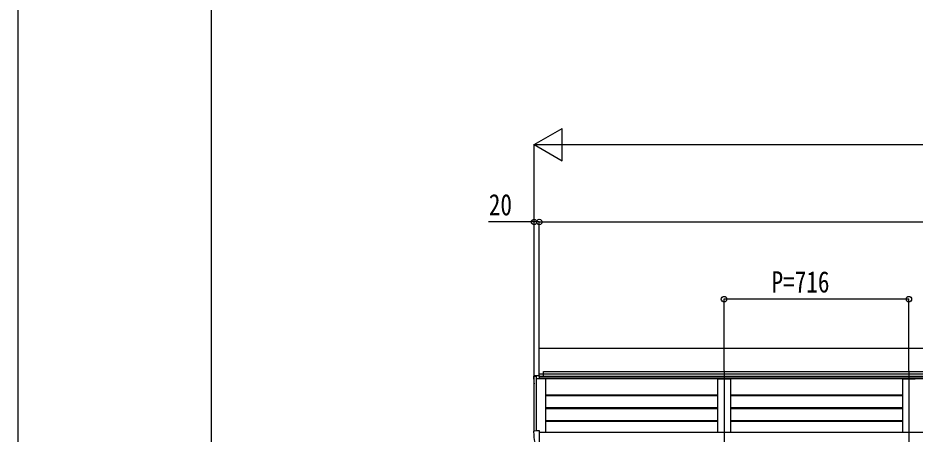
# Model space of a CAD drawing. Units: millimetres, scale not verified. Extents: x -10512 to 10512, y -7425 to 7425.
# Drawn here: x -10512 to -7036, y -2102 to -490 of the extents above; entities that cross this region are included whole.
import ezdxf
from ezdxf.enums import TextEntityAlignment as Align

# ---------------------------------------------------------------- set-up
doc = ezdxf.new("R2010")
doc.units = ezdxf.units.MM
doc.header["$LTSCALE"] = 40
for name, color, linetype in [('0-4_YKK_12', 2, 'Continuous'), ('0-5_YKK_13', 4, 'Continuous'), ('0-6_YKK_A1', 4, 'Continuous'), ('0-7_YKK_D', 6, 'Continuous'), ('0-8_YKK_ZWAK', 7, 'Continuous')]:
    doc.layers.add(name, color=color, linetype=linetype)
doc.styles.add('ＭＳ ゴシック', font='')
doc.styles.get('ＭＳ ゴシック').set_extended_font_data('MS Gothic')

msp = doc.modelspace()

# ---------------------------------------------------------------- linework, layer by layer
at = {"layer": '0-4_YKK_12'}
for p, q in [((-7776.5, -1856.8), (-7776.5, -2191.78)), ((-7060.5, -1856.8), (-7060.5, -2191.78))]:
    msp.add_line(p, q, dxfattribs=at)
at = {"layer": '0-5_YKK_13'}
for p, q in [((-8511.66, -1875.85), (-8501.55, -1875.32)), ((-8501.55, -1875.32), (-8492.5, -1875.32)), ((-4912.5, -1870.14), (-8492.5, -1870.14)), ((-8492.5, -1875.32), (-8492.5, -1887.74)), ((-8514.5, -1878.85), (-8514.5, -1879.32)), ((-8514.5, -2092.59), (-8514.5, -2093.07)), ((-8511.66, -2089.6), (-8501.55, -2089.07)), ((-8501.55, -2089.07), (-8492.5, -2089.07)), ((-8492.5, -2089.07), (-8492.5, -2151.43))]:
    msp.add_line(p, q, dxfattribs=at)
msp.add_lwpolyline([(-4912.5, -1769.04), (-4912.5, -1879.13), (-8492.5, -1879.13), (-8492.5, -1769.04)], close=True, dxfattribs=at)
for centre, radius, start, end in [((-8511.5, -1878.85), 3, 93, 180), ((-8312.5, -1879.32), 202, 180, 188.06898), ((-8511.5, -2092.59), 3, 93, 180), ((-8312.5, -2093.07), 202, 180, 191.90213)]:
    msp.add_arc(centre, radius, start, end, dxfattribs=at)
at = {"layer": '0-6_YKK_A1'}
for p, q in [((-8476, -1880.44), (-8476, -1859.9)), ((-8476, -1859.9), (-4929, -1859.9)), ((-8512.5, -2089.76), (-8512.5, -1881.16)), ((-8504.37, -1879.79), (-8511.55, -1880.16)), ((-8503.5, -2089.17), (-8503.5, -1880.2)), ((-8502.8, -1882.02), (-8503.37, -1880.44)), ((-8502.8, -2089.13), (-8502.8, -1882.02)), ((-4902.2, -1887.74), (-8502.8, -1887.74)), ((-8492.5, -1880.44), (-4912.5, -1880.44)), ((-8476, -1879.71), (-4929, -1879.71)), ((-7801.5, -1889.65), (-7801.5, -2095.46)), ((-7800.51, -1888.66), (-7795.67, -1888.59)), ((-7795.67, -1888.59), (-7757.33, -1888.59)), ((-7757.33, -1888.59), (-7752.49, -1888.66)), ((-7751.5, -1889.65), (-7751.5, -2095.46)), ((-7085.5, -1889.65), (-7085.5, -2095.46)), ((-7084.51, -1888.66), (-7079.67, -1888.59)), ((-7079.67, -1888.59), (-7041.33, -1888.59)), ((-7041.33, -1888.59), (-7036.49, -1888.66)), ((-7801.5, -1951.69), (-8467.5, -1951.69)), ((-7801.5, -1954.67), (-8467.5, -1954.67)), ((-7085.5, -1951.69), (-7751.5, -1951.69)), ((-7085.5, -1954.67), (-7751.5, -1954.67)), ((-7801.5, -2001.12), (-8467.5, -2001.12)), ((-7801.5, -2004.1), (-8467.5, -2004.1)), ((-7085.5, -2001.13), (-7751.5, -2001.13)), ((-7085.5, -2004.11), (-7751.5, -2004.11)), ((-7801.5, -2050.56), (-8467.5, -2050.56)), ((-7085.5, -2050.56), (-7751.5, -2050.56)), ((-7801.53, -2053.6), (-8467.53, -2053.6)), ((-7085.53, -2053.6), (-7751.53, -2053.6)), ((-8492.5, -2095.46), (-4912.5, -2095.46))]:
    msp.add_line(p, q, dxfattribs=at)
msp.add_lwpolyline([(-8467.5, -2095.46), (-8467.5, -1888.59), (-8502.8, -1888.59)], dxfattribs=at)
for centre, radius, start, end in [((-8511.5, -1881.16), 1, 93, 180), ((-8504.31, -1880.79), 1, 20, 93), ((-7800.5, -1889.65), 0.997, 90.66782, 179.85648), ((-7752.5, -1889.65), 0.997, 359.84961, 89.33225), ((-7084.5, -1889.65), 0.997, 90.66782, 179.85648)]:
    msp.add_arc(centre, radius, start, end, dxfattribs=at)
at = {"layer": '0-7_YKK_D'}
for p, q in [((-8512.5, -980.44), (-8404.25, -917.94)), ((-8404.25, -1042.94), (-8404.25, -917.94)), ((-8512.5, -1929.97), (-8512.5, -979.44)), ((-8512.5, -980.44), (-8404.25, -1042.94)), ((-8512.5, -980.44), (-8295.99, -980.44)), ((-8387.5, -980.44), (-5017.5, -980.44)), ((-8512.5, -1867.96), (-8512.5, -1279.44)), ((-8492.5, -1867.96), (-8492.5, -1279.44)), ((-8492.5, -1867.96), (-8492.5, -1279.44)), ((-8492.5, -1280.44), (-4912.5, -1280.44)), ((-7776.5, -1855.8), (-7776.5, -1578.52)), ((-7060.5, -1579.52), (-7776.5, -1579.52)), ((-7060.5, -1855.8), (-7060.5, -1578.52))]:
    msp.add_line(p, q, dxfattribs=at)
msp.add_lwpolyline([(-8492.5, -1280.44), (-8512.5, -1280.44), (-8689, -1280.44)], dxfattribs=at)
for centre in [(-8512.5, -1280.44), (-8492.5, -1280.44), (-8492.5, -1280.44), (-7776.5, -1579.52), (-7060.5, -1579.52)]:
    msp.add_circle(centre, 10.62, dxfattribs=at)
at = {"layer": '0-8_YKK_ZWAK'}
msp.add_line((-9762.45, -6312.5), (-9762.45, 6937.5), dxfattribs=at)
msp.add_lwpolyline([(-10512.5, -7425), (10512.5, -7425), (10512.5, 7425), (-10512.5, 7425)], close=True, dxfattribs=at)

# ---------------------------------------------------------------- texts
at = {"layer": '0-7_YKK_D', "style": 'ＭＳ ゴシック', "width": 0.8}
for s, p in [('20', (-8688, -1279.44)), ('P=716', (-7592.5, -1578.52))]:
    msp.add_text(s, height=82.48, dxfattribs=at).set_placement(p, align=Align.BOTTOM_LEFT)

doc.saveas('drawing.dxf')
